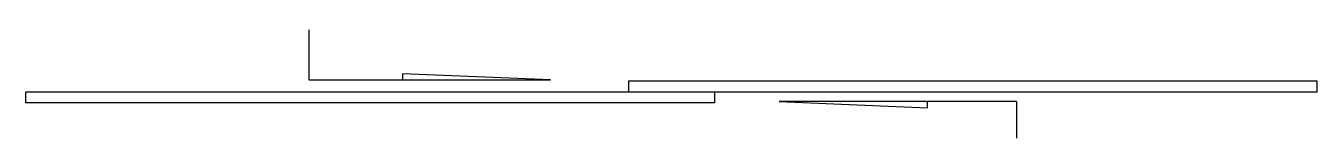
# Model space of a CAD drawing. Header units: millimetres. Extents: x 0 to 1500, y -41 to 85.
import ezdxf

# ---------------------------------------------------------------- set-up
doc = ezdxf.new("R2010")
doc.units = ezdxf.units.MM
doc.layers.add('Sunac_Gridline_Glass', color=134, linetype='Continuous')

# ---------------------------------------------------------------- blocks, each defined once
blk = doc.blocks.new('RCArray')
at = {"layer": 'Sunac_Gridline_Glass'}
for p, q in [((-297.4, 19.8), (-297.4, 12.6)), ((-125.4, 12.6), (-297.4, 19.8)), ((-405.7, 12.6), (-125.4, 12.6)), ((140.3, -12.4), (312.4, -19.7)), ((416, -12.4), (140.3, -12.4)), ((312.4, -19.7), (312.4, -12.4))]:
    blk.add_line(p, q, dxfattribs=at)

msp = doc.modelspace()

# ---------------------------------------------------------------- linework, layer by layer
at = {"layer": 'Sunac_Gridline_Glass'}
for p, q in [((329.2, 26.4), (329.2, 84.8)), ((1500, 25), (700, 25)), ((700, 25), (700, 12.5)), ((1500, 12.5), (1500, 25)), ((0, 12.5), (800, 12.5)), ((0, 0), (0, 12.5)), ((800, 0), (0, 0)), ((700, 12.5), (1500, 12.5)), ((800, 12.5), (800, 0)), ((1150.8, 1.4), (1150.8, -41.3))]:
    msp.add_line(p, q, dxfattribs=at)

# ---------------------------------------------------------------- block references
msp.add_blockref('RCArray', (734.9, 13.9))

doc.saveas('drawing.dxf')
